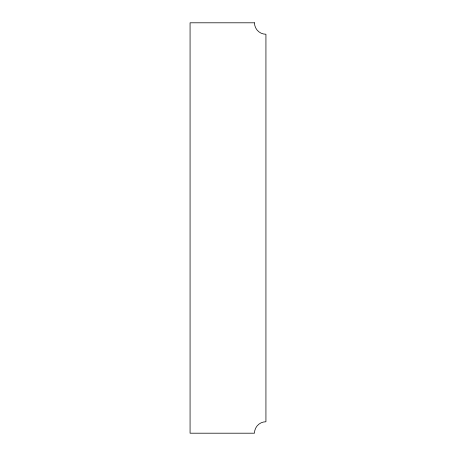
<?xml version="1.0" encoding="UTF-8"?>
<svg xmlns="http://www.w3.org/2000/svg" width="456" height="456" viewBox="0 0 456 456"><rect width="100%" height="100%" fill="white"/><g stroke="black" fill="none" stroke-linecap="round" stroke-linejoin="round"><path stroke-width="0.68" d="M254.482 22.8L190.072 22.8L190.072 433.2L254.482 433.2A11.446 11.446 0 0 1 265.928 421.754L265.928 34.246A11.446 11.446 0 0 1 254.482 22.8"/></g></svg>
